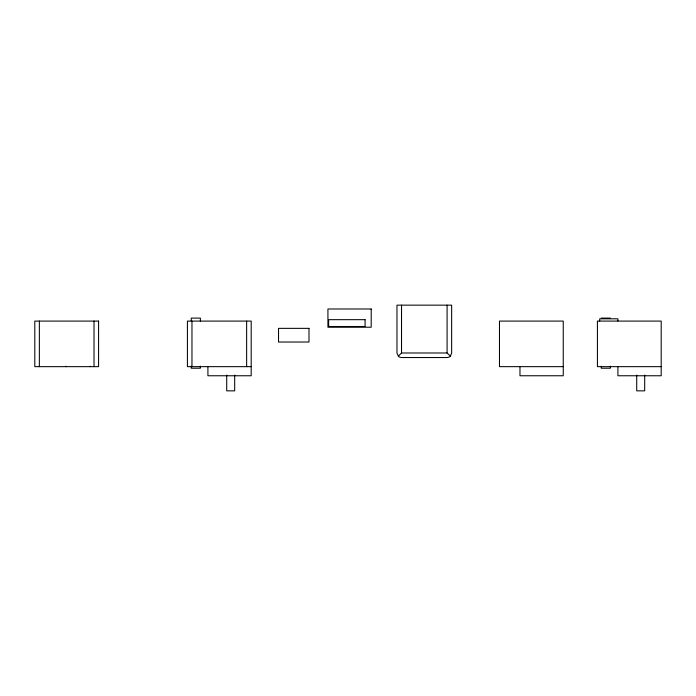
<?xml version="1.0" encoding="UTF-8"?>
<svg xmlns="http://www.w3.org/2000/svg" width="696" height="696" viewBox="0 0 696 696"><rect width="100%" height="100%" fill="white"/><g stroke="black" fill="none" stroke-linecap="round" stroke-linejoin="round"><path stroke-width="1.04" d="M447.084 305.152L447.084 352.985L450.399 356.108L451.643 353.098L451.643 305.152L396.972 305.152L396.972 353.124L398.599 356.474A8.152 5.759 90 0 0 401.531 357.5M450.329 356.187L450.06 356.439A8.152 5.759 -90 0 1 447.084 357.5M398.303 356.204L401.531 352.985L401.531 305.152M601.266 318.107L610.375 318.107M401.531 352.985L447.084 352.985M401.531 357.535L447.084 357.535M251.195 366.653L187.415 366.653L187.415 321.091L251.195 321.091L251.195 375.762L207.913 375.762L207.913 366.653M563.255 366.653L499.476 366.653L499.476 321.091L563.255 321.091L563.255 375.762L519.973 375.762L519.973 366.653M661.2 366.653L597.42 366.653L597.42 321.091L661.2 321.091L661.2 375.762L617.918 375.762L617.918 366.653M644.687 375.118L644.687 390.848L636.727 390.848L636.71 375.118M617.918 320.978L617.918 318.811L599.7 318.811L599.7 320.978M610.375 366.148L610.375 368.219L601.266 368.219L601.266 366.148M246.636 321.091L246.636 366.653M234.683 375.118L234.683 390.848L226.722 390.848L226.705 375.118M200.37 321.256L200.37 318.107L191.261 318.107L191.261 321.256M200.37 366.148L200.37 368.219L191.261 368.219L191.261 366.148M191.965 321.091L191.965 366.653M94.021 321.091L94.021 366.653M39.359 321.091L39.359 366.653M90.315 366.244A14.233 14.233 0 0 1 90.062 366.653M66.094 366.653A14.233 14.233 0 0 1 65.842 366.244M371.203 308.989L327.929 308.989L327.929 327.216L371.203 327.216L371.203 308.989M365.087 319.673L328.642 319.673L328.642 326.502L365.087 326.502L365.087 319.673M98.58 321.091L34.8 321.091L34.8 366.653L98.58 366.653L98.58 321.091M308.989 328.355L278.53 328.355L278.53 342.023L308.989 342.023L308.989 328.355"/></g></svg>
